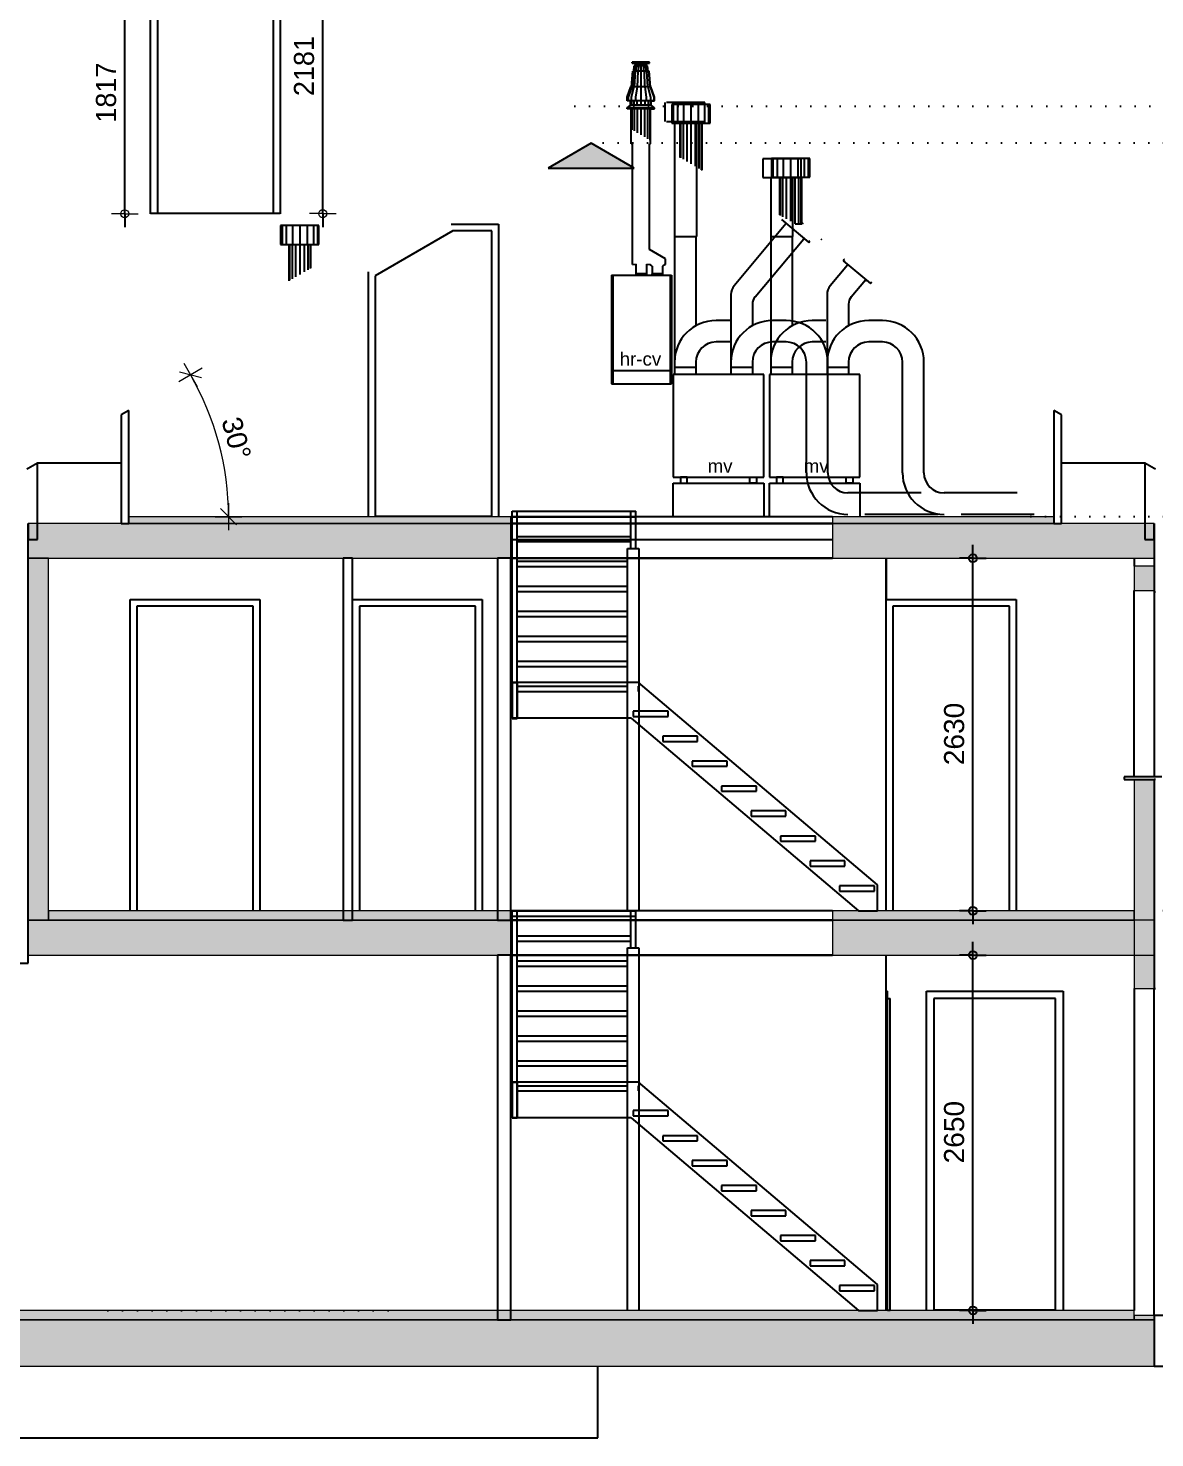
# Model space of a CAD drawing. Header units: millimetres. Extents: x 0 to 1200, y 0 to 841.
# Drawn here: x 793.1 to 877.2, y 82.6 to 187.8 of the extents above; entities that cross this region are included whole.
import ezdxf

# ---------------------------------------------------------------- set-up
doc = ezdxf.new("R2010")
doc.units = ezdxf.units.MM
doc.linetypes.add('PUNKT2_S9', pattern=[1, 0, -1])
doc.layers.add('Standard', color=7, linetype='Continuous', lineweight=25)
doc.styles.add('ARIAL', font='arial.ttf')

msp = doc.modelspace()

# ---------------------------------------------------------------- hatches: boundary and pattern name
at = {"layer": 'Standard', "linetype": 'PUNKT2_S9', "lineweight": -3}
msp.add_hatch(color=254, dxfattribs=at).paths.add_polyline_path([(838.33, 177.34), (835.13, 179.19), (831.92, 177.34)])
at = {"layer": 'Standard', "linetype": 'PUNKT2_S9', "lineweight": 18}
for color, points in [(254, [(829.13, 150.84), (793.13, 150.84), (793.13, 148.24), (829.13, 148.24)]), (253, [(800.63, 150.84), (829.13, 150.84), (829.13, 151.34), (800.63, 151.34)]), (253, [(869.63, 150.84), (869.63, 151.34), (853.13, 151.34), (853.13, 150.84)]), (254, [(877.13, 148.24), (877.13, 150.84), (853.13, 150.84), (853.13, 148.24)]), (9, [(794.63, 131.14), (794.63, 148.24), (793.13, 148.24), (793.13, 131.14)]), (9, [(877.13, 147.64), (875.63, 147.64), (875.63, 145.84), (877.13, 145.84)]), (9, [(877.13, 116.14), (877.13, 131.74), (875.63, 131.74), (875.63, 116.14)]), (9, [(794.63, 121.24), (794.63, 131.14), (793.13, 131.14), (793.13, 121.24)]), (254, [(829.13, 121.24), (793.13, 121.24), (793.13, 118.64), (829.13, 118.64)]), (253, [(829.13, 121.94), (794.63, 121.94), (794.63, 121.24), (829.13, 121.24)]), (253, [(875.63, 121.24), (875.63, 121.94), (853.13, 121.94), (853.13, 121.24)]), (254, [(877.13, 118.64), (877.13, 121.24), (853.13, 121.24), (853.13, 118.64)]), (253, [(875.63, 91.44), (875.63, 92.14), (769.63, 92.14), (769.63, 91.44)]), (9, [(877.13, 91.44), (877.13, 91.77), (875.63, 91.77), (875.63, 91.44)]), (254, [(877.13, 87.99), (877.13, 91.44), (768.13, 91.44), (768.13, 87.99)])]:
    msp.add_hatch(color=color, dxfattribs=at).paths.add_polyline_path(points)

# ---------------------------------------------------------------- linework, layer by layer
at = {"layer": 'Standard', "color": 5, "linetype": 'Continuous', "lineweight": -3}
for p, q in [((811.93, 195.75), (811.93, 173.93)), ((811.43, 173.93), (811.43, 195.25)), ((802.26, 173.93), (802.26, 192.1)), ((802.76, 191.74), (802.76, 173.93)), ((838.24, 185.25), (838.19, 185.25)), ((838.19, 185.25), (838.19, 185.17)), ((838.19, 185.17), (838.72, 185.08)), ((838.24, 185.17), (838.19, 185.17)), ((838.38, 185.25), (838.24, 185.25)), ((838.24, 185.25), (838.24, 185.17)), ((838.38, 185.17), (838.24, 185.17)), ((838.59, 185.25), (838.38, 185.25)), ((838.38, 185.25), (838.38, 185.17)), ((838.59, 185.17), (838.38, 185.17)), ((838.83, 185.25), (838.59, 185.25)), ((838.59, 185.25), (838.59, 185.17)), ((838.83, 185.17), (838.59, 185.17)), ((838.72, 185.08), (838.72, 184.97)), ((838.73, 185.08), (838.72, 185.08)), ((838.73, 185.08), (838.73, 184.97)), ((838.75, 185.08), (838.73, 185.08)), ((838.79, 185.08), (838.75, 185.08)), ((838.75, 185.08), (838.75, 184.97)), ((838.79, 185.08), (838.79, 184.97)), ((838.83, 185.08), (838.79, 185.08)), ((839.08, 185.25), (838.83, 185.25)), ((838.83, 185.25), (838.83, 185.17)), ((839.08, 185.17), (838.83, 185.17)), ((838.88, 185.08), (838.83, 185.08)), ((838.83, 185.08), (838.83, 184.97)), ((838.92, 185.08), (838.88, 185.08)), ((838.88, 185.08), (838.88, 184.97)), ((838.92, 185.08), (838.92, 184.97)), ((838.94, 185.08), (838.92, 185.08)), ((838.95, 185.08), (838.94, 185.08)), ((838.94, 185.08), (838.94, 184.97)), ((838.95, 185.08), (839.48, 185.17)), ((838.95, 184.97), (838.95, 185.08)), ((839.08, 185.25), (839.08, 185.17)), ((839.29, 185.25), (839.08, 185.25)), ((839.29, 185.17), (839.08, 185.17)), ((839.43, 185.25), (839.29, 185.25)), ((839.29, 185.25), (839.29, 185.17)), ((839.43, 185.17), (839.29, 185.17)), ((839.43, 185.25), (839.43, 185.17)), ((839.48, 185.25), (839.43, 185.25)), ((839.48, 185.17), (839.43, 185.17)), ((839.48, 185.17), (839.48, 185.25)), ((838.23, 184.56), (838.13, 183.41)), ((838.27, 184.56), (838.18, 183.41)), ((838.27, 184.56), (838.23, 184.56)), ((838.41, 184.56), (838.27, 184.56)), ((838.34, 184.97), (838.3, 184.56)), ((838.41, 184.56), (838.33, 183.41)), ((838.38, 184.97), (838.34, 184.97)), ((838.38, 184.97), (838.34, 184.56)), ((838.48, 184.97), (838.38, 184.97)), ((838.6, 184.56), (838.41, 184.56)), ((838.48, 184.97), (838.46, 184.56)), ((838.65, 184.97), (838.48, 184.97)), ((838.6, 184.56), (838.56, 183.41)), ((838.83, 184.56), (838.6, 184.56)), ((838.65, 184.97), (838.63, 184.56)), ((838.83, 184.97), (838.65, 184.97)), ((838.83, 184.97), (838.83, 184.56)), ((839.02, 184.97), (838.83, 184.97)), ((838.83, 184.56), (838.83, 183.41)), ((839.07, 184.56), (838.83, 184.56)), ((839.02, 184.97), (839.04, 184.56)), ((839.18, 184.97), (839.02, 184.97)), ((839.26, 184.56), (839.07, 184.56)), ((839.07, 184.56), (839.11, 183.41)), ((839.18, 184.97), (839.21, 184.56)), ((839.29, 184.97), (839.18, 184.97)), ((839.26, 184.56), (839.34, 183.41)), ((839.4, 184.56), (839.26, 184.56)), ((839.29, 184.97), (839.32, 184.56)), ((839.33, 184.97), (839.29, 184.97)), ((839.37, 184.56), (839.33, 184.97)), ((839.44, 184.56), (839.4, 184.56)), ((839.4, 184.56), (839.49, 183.41)), ((839.54, 183.41), (839.44, 184.56)), ((838.09, 183.41), (837.81, 182.63)), ((838.15, 183.41), (837.88, 182.63)), ((838.15, 183.41), (838.09, 183.41)), ((838.31, 183.41), (838.11, 182.63)), ((838.31, 183.41), (838.15, 183.41)), ((838.55, 183.41), (838.31, 183.41)), ((838.55, 183.41), (838.44, 182.63)), ((838.83, 183.41), (838.55, 183.41)), ((839.12, 183.41), (838.83, 183.41)), ((838.83, 183.41), (838.83, 182.63)), ((839.36, 183.41), (839.12, 183.41)), ((839.12, 183.41), (839.23, 182.63)), ((839.36, 183.41), (839.56, 182.63)), ((839.52, 183.41), (839.36, 183.41)), ((839.58, 183.41), (839.52, 183.41)), ((839.52, 183.41), (839.79, 182.63)), ((839.86, 182.63), (839.58, 183.41)), ((837.81, 182.63), (837.81, 182.36)), ((837.88, 182.36), (837.81, 182.36)), ((838.07, 182.04), (837.81, 181.83)), ((837.88, 182.63), (837.88, 182.36)), ((838.11, 182.36), (837.88, 182.36)), ((838.07, 182.36), (838.07, 182.04)), ((838.13, 182.04), (838.07, 182.04)), ((838.11, 182.63), (838.11, 182.36)), ((838.44, 182.36), (838.11, 182.36)), ((838.13, 182.36), (838.13, 182.04)), ((838.3, 182.04), (838.13, 182.04)), ((838.3, 182.36), (838.3, 182.04)), ((838.54, 182.04), (838.3, 182.04)), ((838.44, 182.63), (838.44, 182.36)), ((838.83, 182.36), (838.44, 182.36)), ((838.54, 182.36), (838.54, 182.04)), ((838.83, 182.04), (838.54, 182.04)), ((838.83, 182.63), (838.83, 182.36)), ((839.23, 182.36), (838.83, 182.36)), ((838.83, 182.36), (838.83, 182.04)), ((839.13, 182.04), (838.83, 182.04)), ((839.13, 182.36), (839.13, 182.04)), ((839.37, 182.04), (839.13, 182.04)), ((839.23, 182.63), (839.23, 182.36)), ((839.56, 182.36), (839.23, 182.36)), ((839.37, 182.36), (839.37, 182.04)), ((839.54, 182.04), (839.37, 182.04)), ((839.54, 182.36), (839.54, 182.04)), ((839.6, 182.04), (839.54, 182.04)), ((839.56, 182.63), (839.56, 182.36)), ((839.79, 182.36), (839.56, 182.36)), ((839.6, 182.04), (839.6, 182.36)), ((839.86, 181.83), (839.6, 182.04)), ((839.79, 182.63), (839.79, 182.36)), ((839.86, 182.36), (839.79, 182.36)), ((839.86, 182.36), (839.86, 182.63)), ((841.25, 182.09), (841.14, 182.09)), ((841.14, 182.09), (841.14, 180.69)), ((841.56, 182.09), (841.25, 182.09)), ((841.25, 182.09), (841.25, 180.69)), ((842.02, 182.09), (841.56, 182.09)), ((841.56, 182.09), (841.56, 180.69)), ((842.57, 182.09), (842.02, 182.09)), ((842.02, 182.09), (842.02, 180.69)), ((842.57, 182.09), (842.57, 180.69)), ((843.12, 182.09), (842.57, 182.09)), ((843.12, 182.09), (843.12, 180.69)), ((843.58, 182.09), (843.12, 182.09)), ((843.58, 182.09), (843.58, 180.69)), ((843.89, 182.09), (843.58, 182.09)), ((844, 182.09), (843.89, 182.09)), ((843.89, 182.09), (843.89, 180.69)), ((844, 180.69), (844, 182.09)), ((837.89, 181.83), (837.81, 181.83)), ((837.81, 181.83), (837.81, 181.75)), ((837.89, 181.75), (837.81, 181.75)), ((837.89, 181.83), (837.89, 181.75)), ((838.11, 181.83), (837.89, 181.83)), ((838.11, 181.75), (837.89, 181.75)), ((838.44, 181.83), (838.11, 181.83)), ((838.11, 181.83), (838.11, 181.75)), ((838.44, 181.75), (838.11, 181.75)), ((838.12, 181.75), (838.12, 180.23)), ((838.17, 181.75), (838.17, 180.2)), ((838.33, 181.75), (838.33, 180.11)), ((838.44, 181.83), (838.44, 181.75)), ((838.83, 181.83), (838.44, 181.83)), ((838.83, 181.75), (838.44, 181.75)), ((838.56, 181.75), (838.56, 179.98)), ((839.23, 181.83), (838.83, 181.83)), ((838.83, 181.83), (838.83, 181.75)), ((839.23, 181.75), (838.83, 181.75)), ((838.83, 181.75), (838.83, 179.82)), ((839.11, 181.75), (839.11, 179.66)), ((839.23, 181.83), (839.23, 181.75)), ((839.56, 181.83), (839.23, 181.83)), ((839.56, 181.75), (839.23, 181.75)), ((839.34, 181.75), (839.34, 179.52)), ((839.5, 181.75), (839.5, 179.43)), ((839.55, 179.4), (839.55, 181.75)), ((839.78, 181.83), (839.56, 181.83)), ((839.56, 181.83), (839.56, 181.75)), ((839.78, 181.75), (839.56, 181.75)), ((839.86, 181.83), (839.78, 181.83)), ((839.78, 181.83), (839.78, 181.75)), ((839.86, 181.75), (839.78, 181.75)), ((839.86, 181.75), (839.86, 181.83)), ((841.14, 180.69), (841.25, 180.69)), ((841.25, 180.69), (841.56, 180.69)), ((841.56, 180.69), (842.02, 180.69)), ((841.74, 180.69), (841.74, 178.14)), ((841.8, 180.69), (841.8, 178.1)), ((841.98, 180.69), (841.98, 178)), ((842.02, 180.69), (842.57, 180.69)), ((842.25, 180.69), (842.25, 177.84)), ((842.57, 180.69), (843.12, 180.69)), ((842.57, 180.69), (842.57, 177.66)), ((842.89, 180.69), (842.89, 177.48)), ((843.12, 180.69), (843.58, 180.69)), ((843.16, 180.69), (843.16, 177.32)), ((843.34, 180.69), (843.34, 177.22)), ((843.4, 177.2), (843.4, 180.69)), ((843.58, 180.69), (843.89, 180.69)), ((843.89, 180.69), (844, 180.69)), ((848.68, 178.06), (848.57, 178.06)), ((848.57, 178.06), (848.57, 176.66)), ((848.99, 178.06), (848.68, 178.06)), ((848.68, 178.06), (848.68, 176.66)), ((849.45, 178.06), (848.99, 178.06)), ((848.99, 178.06), (848.99, 176.66)), ((850, 178.06), (849.45, 178.06)), ((849.45, 178.06), (849.45, 176.66)), ((850, 178.06), (850, 176.66)), ((850.55, 178.06), (850, 178.06)), ((850.55, 178.06), (850.55, 176.66)), ((851.01, 178.06), (850.55, 178.06)), ((851.01, 178.06), (851.01, 176.66)), ((851.32, 178.06), (851.01, 178.06)), ((851.43, 178.06), (851.32, 178.06)), ((851.32, 178.06), (851.32, 176.66)), ((851.43, 176.66), (851.43, 178.06)), ((843.36, 177.2), (843.4, 177.2)), ((848.57, 176.66), (848.68, 176.66)), ((848.68, 176.66), (848.99, 176.66)), ((848.99, 176.66), (849.45, 176.66)), ((849.17, 176.66), (849.17, 173.85)), ((849.23, 176.66), (849.23, 173.81)), ((849.41, 176.66), (849.41, 173.71)), ((849.45, 176.66), (850, 176.66)), ((849.68, 176.66), (849.68, 173.56)), ((850, 176.66), (850.55, 176.66)), ((850, 176.66), (850, 173.37)), ((850.32, 176.66), (850.32, 173.19)), ((850.55, 176.66), (851.01, 176.66)), ((850.59, 176.66), (850.59, 173.18)), ((850.77, 176.66), (850.77, 173.18)), ((850.83, 173.18), (850.83, 176.66)), ((851.01, 176.66), (851.32, 176.66)), ((851.32, 176.66), (851.43, 176.66)), ((811.93, 173.94), (802.26, 173.94)), ((812.07, 173.05), (811.96, 173.05)), ((811.96, 173.05), (811.96, 171.65)), ((812.38, 173.05), (812.07, 173.05)), ((812.07, 173.05), (812.07, 171.65)), ((812.85, 173.05), (812.38, 173.05)), ((812.38, 173.05), (812.38, 171.65)), ((813.39, 173.05), (812.85, 173.05)), ((812.85, 173.05), (812.85, 171.65)), ((813.39, 173.05), (813.39, 171.65)), ((813.94, 173.05), (813.39, 173.05)), ((813.94, 173.05), (813.94, 171.65)), ((814.4, 173.05), (813.94, 173.05)), ((814.4, 173.05), (814.4, 171.65)), ((814.71, 173.05), (814.4, 173.05)), ((814.82, 173.05), (814.71, 173.05)), ((814.71, 173.05), (814.71, 171.65)), ((814.82, 171.65), (814.82, 173.05)), ((824.81, 172.66), (819.02, 169.31)), ((824.68, 173.16), (827.72, 173.16)), ((827.72, 172.66), (824.81, 172.66)), ((827.72, 173.16), (828.22, 173.16)), ((827.72, 151.34), (827.72, 172.66)), ((828.22, 173.16), (828.22, 151.34)), ((850.34, 173.18), (850.59, 173.18)), ((850.59, 173.18), (850.77, 173.18)), ((850.77, 173.18), (850.83, 173.18)), ((811.96, 171.65), (812.07, 171.65)), ((812.07, 171.65), (812.38, 171.65)), ((812.38, 171.65), (812.85, 171.65)), ((812.56, 171.65), (812.56, 168.93)), ((812.63, 171.65), (812.63, 168.97)), ((812.81, 171.65), (812.81, 169.07)), ((812.85, 171.65), (813.39, 171.65)), ((813.08, 171.65), (813.08, 169.23)), ((813.39, 171.65), (813.94, 171.65)), ((813.39, 171.65), (813.39, 169.41)), ((813.71, 171.65), (813.71, 169.6)), ((813.94, 171.65), (814.4, 171.65)), ((813.98, 171.65), (813.98, 169.75)), ((814.16, 171.65), (814.16, 169.85)), ((814.22, 169.89), (814.22, 171.65)), ((814.4, 171.65), (814.71, 171.65)), ((814.71, 171.65), (814.82, 171.65)), ((818.52, 151.34), (818.52, 169.6)), ((819.02, 169.31), (819.02, 151.34)), ((800.05, 155.34), (793.82, 155.34)), ((876.44, 155.34), (870.21, 155.34)), ((827.72, 151.35), (819.02, 151.35)), ((853.13, 151.34), (829.13, 151.34)), ((853.13, 150.84), (829.13, 150.84)), ((829.13, 150.84), (853.13, 150.84)), ((829.13, 149.64), (853.13, 149.64)), ((829.13, 148.24), (853.13, 148.24)), ((853.13, 148.24), (829.13, 148.24)), ((857.13, 145.16), (857.13, 148.24)), ((857.13, 148.24), (857.13, 145.16)), ((875.63, 148.24), (875.63, 147.64)), ((800.73, 145.16), (810.4, 145.16)), ((800.73, 121.94), (800.73, 145.16)), ((810.4, 145.16), (810.4, 121.94)), ((817.33, 145.16), (827, 145.16)), ((827, 145.16), (827, 121.94)), ((857.13, 145.16), (857.63, 145.16)), ((857.13, 121.94), (857.13, 145.16)), ((857.63, 145.16), (866.33, 145.16)), ((866.33, 145.16), (866.83, 145.16)), ((866.83, 145.16), (866.83, 121.94)), ((875.63, 131.94), (875.63, 145.84)), ((877.13, 145.74), (877.13, 131.94)), ((809.9, 144.66), (801.23, 144.66)), ((801.23, 144.66), (801.23, 121.94)), ((809.9, 121.94), (809.9, 144.66)), ((826.5, 144.66), (817.83, 144.66)), ((817.83, 144.66), (817.83, 121.94)), ((826.5, 121.94), (826.5, 144.66)), ((866.33, 144.66), (857.63, 144.66)), ((857.63, 144.66), (857.63, 121.94)), ((866.33, 121.94), (866.33, 144.66)), ((853.13, 121.94), (829.13, 121.94)), ((829.13, 121.24), (853.13, 121.24)), ((829.13, 121.24), (853.13, 121.24)), ((853.13, 121.24), (829.13, 121.24)), ((853.13, 118.64), (829.13, 118.64)), ((829.13, 118.64), (853.13, 118.64)), ((857.13, 92.14), (857.13, 118.64)), ((857.13, 115.96), (857.24, 115.96)), ((857.24, 92.14), (857.24, 115.96)), ((860.13, 115.96), (860.69, 115.96)), ((860.13, 92.14), (860.13, 115.96)), ((860.69, 115.96), (869.77, 115.96)), ((869.77, 115.96), (870.33, 115.96)), ((870.33, 115.96), (870.33, 92.14)), ((875.63, 116.14), (875.63, 92.14)), ((877.13, 91.77), (877.13, 116.14)), ((857.24, 115.4), (857.44, 115.4)), ((857.44, 92.15), (857.44, 115.4)), ((869.77, 115.4), (860.69, 115.4)), ((860.69, 115.4), (860.69, 92.14)), ((869.77, 92.14), (869.77, 115.4)), ((857.24, 92.15), (857.44, 92.15)), ((869.77, 92.15), (860.69, 92.15)), ((866.32, 92.14), (866.32, 92.15)), ((866.88, 92.15), (866.88, 92.14)), ((835.63, 82.64), (835.63, 87.99)), ((790.63, 82.64), (835.63, 82.64))]:
    msp.add_line(p, q, dxfattribs=at)
at = {"layer": 'Standard', "color": 7, "linetype": 'Continuous', "lineweight": -3}
for p, q in [((815.1, 173.94), (815.1, 195.75)), ((800.33, 173.93), (800.33, 192.1)), ((840.62, 182.22), (840.62, 180.82)), ((843.6, 182.22), (840.74, 182.22)), ((843.6, 180.82), (843.6, 182.22)), ((840.74, 180.82), (843.6, 180.82)), ((841.34, 180.82), (841.34, 172.23)), ((843, 172.23), (843, 180.83)), ((847.92, 178.04), (847.92, 176.64)), ((850.78, 178.04), (847.92, 178.04)), ((850.78, 176.64), (850.78, 178.04)), ((847.92, 176.64), (850.78, 176.64)), ((848.52, 176.64), (848.52, 172.23)), ((850.18, 172.23), (850.18, 176.65)), ((800.33, 173.93), (800.33, 172.93)), ((815.1, 173.94), (815.1, 172.94)), ((849.32, 173.5), (851.36, 171.78)), ((851.36, 171.81), (849.35, 173.5)), ((849.66, 173.17), (845.79, 168.56)), ((850.86, 173.23), (850.93, 173.17)), ((841.34, 172.23), (841.34, 161.94)), ((841.34, 172.23), (843, 172.23)), ((842.94, 172.23), (842.94, 165.58)), ((847.35, 167.73), (850.99, 172.06)), ((848.52, 172.23), (848.52, 161.94)), ((848.52, 172.23), (850.18, 172.23)), ((850.12, 172.23), (850.12, 165.58)), ((851.42, 171.89), (851.36, 171.81)), ((851.36, 171.78), (851.44, 171.88)), ((851.44, 171.88), (851.42, 171.89)), ((852.25, 172.06), (852.32, 172.01)), ((852.32, 172.01), (852.34, 172.03)), ((854, 170.53), (853.92, 170.43)), ((853.92, 170.43), (855.96, 168.72)), ((853.95, 170.43), (854.02, 170.51)), ((855.96, 168.75), (853.95, 170.43)), ((854.02, 170.51), (854, 170.53)), ((836.63, 169.35), (836.63, 161.25)), ((836.63, 169.35), (841.13, 169.35)), ((836.73, 169.35), (836.73, 161.25)), ((839.28, 169.45), (838.48, 169.45)), ((840.48, 169.45), (839.68, 169.45)), ((841.03, 169.35), (841.03, 161.25)), ((841.13, 169.35), (841.13, 161.25)), ((854.26, 170.11), (852.96, 168.56)), ((854.2, 170.16), (854.26, 170.11)), ((854.52, 167.73), (855.59, 169)), ((855.59, 169), (855.65, 168.94)), ((855.65, 168.94), (855.67, 168.96)), ((856.03, 168.83), (855.96, 168.75)), ((855.96, 168.72), (856.04, 168.81)), ((856.04, 168.81), (856.03, 168.83)), ((845.55, 167.91), (845.55, 161.94)), ((847.15, 167.19), (847.15, 165.58)), ((852.73, 167.91), (852.73, 161.94)), ((854.33, 167.19), (854.33, 165.58)), ((836.63, 162.25), (841.13, 162.25)), ((848, 161.94), (841.25, 161.94)), ((841.25, 161.94), (841.25, 154.29)), ((841.34, 162.87), (841.34, 161.94)), ((841.34, 162.87), (841.34, 161.94)), ((842.94, 162.47), (841.34, 162.47)), ((842.94, 162.47), (841.34, 162.47)), ((842.94, 162.87), (842.94, 161.94)), ((842.94, 162.87), (842.94, 161.94)), ((845.55, 162.87), (845.55, 161.94)), ((847.15, 162.47), (845.55, 162.47)), ((847.15, 162.47), (845.55, 162.47)), ((847.15, 162.87), (847.15, 161.94)), ((847.15, 162.87), (847.15, 161.94)), ((848, 154.29), (848, 161.94)), ((855.18, 161.94), (848.43, 161.94)), ((848.43, 161.94), (848.43, 154.29)), ((848.52, 162.87), (848.52, 161.94)), ((848.52, 162.87), (848.52, 161.94)), ((850.12, 162.47), (848.52, 162.47)), ((850.12, 162.47), (848.52, 162.47)), ((850.12, 162.87), (850.12, 161.94)), ((850.12, 162.87), (850.12, 161.94)), ((852.73, 162.87), (852.73, 161.94)), ((854.33, 162.47), (852.73, 162.47)), ((854.33, 162.47), (852.73, 162.47)), ((854.33, 162.87), (854.33, 161.94)), ((854.33, 162.87), (854.33, 161.94)), ((855.18, 154.29), (855.18, 161.94)), ((836.63, 161.25), (841.13, 161.25)), ((841.25, 154.29), (848, 154.29)), ((841.78, 154.29), (841.78, 153.84)), ((842.28, 154.29), (841.78, 154.29)), ((841.78, 153.84), (842.28, 153.84)), ((842.28, 153.84), (842.28, 154.29)), ((846.97, 153.84), (846.97, 154.29)), ((846.97, 154.29), (847.47, 154.29)), ((847.47, 153.84), (846.97, 153.84)), ((847.47, 154.29), (847.47, 153.84)), ((848.43, 154.29), (855.18, 154.29)), ((848.95, 154.29), (848.95, 153.84)), ((849.45, 154.29), (848.95, 154.29)), ((848.95, 153.84), (849.45, 153.84)), ((849.45, 153.84), (849.45, 154.29)), ((854.15, 153.84), (854.15, 154.29)), ((854.15, 154.29), (854.65, 154.29)), ((854.65, 153.84), (854.15, 153.84)), ((854.65, 154.29), (854.65, 153.84)), ((837.84, 121.94), (837.84, 148.97)), ((837.84, 148.97), (838.69, 148.97)), ((838.69, 148.97), (838.69, 121.94)), ((863.6, 148.24), (863.6, 149.24)), ((863.6, 148.24), (862.6, 148.24)), ((863.6, 148.24), (864.6, 148.24)), ((863.6, 121.94), (863.6, 148.24)), ((863.6, 121.94), (862.6, 121.94)), ((863.6, 121.94), (863.6, 120.94)), ((863.6, 121.94), (864.6, 121.94)), ((837.84, 92.14), (837.84, 119.17)), ((837.84, 119.17), (838.69, 119.17)), ((838.69, 119.17), (838.69, 92.14)), ((863.6, 118.64), (863.6, 119.64)), ((863.6, 118.64), (862.6, 118.64)), ((863.6, 118.64), (864.6, 118.64)), ((863.6, 92.14), (863.6, 118.64)), ((863.6, 92.14), (862.6, 92.14)), ((863.6, 92.14), (863.6, 91.14)), ((863.6, 92.14), (864.6, 92.14))]:
    msp.add_line(p, q, dxfattribs=at)
at = {"layer": 'Standard', "color": 253, "linetype": 'Continuous', "lineweight": -3}
for p, q in [((838.19, 185.17), (838.19, 185.25)), ((838.19, 185.25), (839.48, 185.25)), ((838.72, 185.08), (838.19, 185.17)), ((838.72, 184.97), (838.72, 185.08)), ((838.95, 185.08), (839.48, 185.17)), ((838.95, 184.97), (838.95, 185.08)), ((839.48, 185.17), (839.48, 185.25)), ((838.13, 183.41), (838.23, 184.56)), ((838.23, 184.56), (838.3, 184.56)), ((838.3, 184.56), (838.34, 184.97)), ((838.34, 184.97), (838.72, 184.97)), ((839.33, 184.97), (838.95, 184.97)), ((839.37, 184.56), (839.33, 184.97)), ((839.44, 184.56), (839.37, 184.56)), ((839.54, 183.41), (839.44, 184.56)), ((837.81, 182.63), (838.09, 183.41)), ((838.09, 183.41), (838.13, 183.41)), ((839.58, 183.41), (839.54, 183.41)), ((839.86, 182.63), (839.58, 183.41)), ((837.81, 182.36), (837.81, 182.63)), ((838.07, 182.36), (837.81, 182.36)), ((837.81, 181.83), (838.07, 182.04)), ((838.07, 182.04), (838.07, 182.36)), ((839.6, 182.04), (839.6, 182.36)), ((839.6, 182.36), (839.86, 182.36)), ((839.86, 181.83), (839.6, 182.04)), ((839.86, 182.36), (839.86, 182.63)), ((837.81, 181.75), (837.81, 181.83)), ((838.12, 181.75), (837.81, 181.75)), ((838.12, 179.14), (838.12, 181.75)), ((839.56, 179.14), (839.55, 181.75)), ((839.55, 181.75), (839.86, 181.75)), ((839.86, 181.75), (839.86, 181.83)), ((838.2, 179.14), (838.12, 179.14)), ((838.2, 170.16), (838.2, 179.14)), ((839.48, 179.14), (839.56, 179.14)), ((839.48, 171.27), (839.48, 179.14)), ((840.68, 170.58), (839.48, 171.27)), ((840.68, 170.16), (840.68, 170.58)), ((838.2, 170.16), (838.48, 170.17)), ((838.48, 169.45), (838.48, 170.17)), ((838.48, 169.35), (838.48, 169.45)), ((838.48, 169.45), (839.28, 169.45)), ((839.28, 169.45), (839.28, 170.17)), ((839.28, 170.17), (839.53, 170.16)), ((839.28, 169.35), (839.28, 169.45)), ((839.68, 170.02), (839.53, 170.16)), ((839.68, 170.02), (839.68, 169.45)), ((839.68, 169.35), (839.68, 169.45)), ((839.68, 169.45), (840.48, 169.45)), ((840.48, 170.02), (840.63, 170.16)), ((840.48, 169.45), (840.48, 170.02)), ((840.48, 169.35), (840.48, 169.45)), ((840.63, 170.16), (840.68, 170.16)), ((800.63, 159.27), (800.05, 158.93)), ((800.05, 158.93), (800.05, 150.84)), ((800.63, 151.34), (800.63, 159.27)), ((870.21, 158.93), (869.63, 159.27)), ((869.63, 159.27), (869.63, 151.34)), ((870.21, 150.84), (870.21, 158.93)), ((793.82, 155.34), (793.13, 154.94)), ((793.82, 149.64), (793.82, 155.34)), ((877.13, 154.94), (876.44, 155.34)), ((876.44, 155.34), (876.44, 149.64)), ((793.13, 150.84), (793.13, 149.64)), ((800.05, 150.84), (800.63, 150.84)), ((800.63, 150.84), (800.63, 151.34)), ((869.63, 151.34), (869.63, 150.84)), ((869.63, 150.84), (870.21, 150.84)), ((877.13, 149.64), (877.13, 150.84)), ((793.13, 149.64), (793.82, 149.64)), ((876.44, 149.64), (877.13, 149.64))]:
    msp.add_line(p, q, dxfattribs=at)
at = {"layer": 'Standard', "color": 1, "linetype": 'PUNKT2_S9', "lineweight": -3}
for p, q in [((833.86, 181.96), (945.91, 181.96)), ((947.18, 179.19), (835.13, 179.19))]:
    msp.add_line(p, q, dxfattribs=at)
at = {"layer": 'Standard', "color": 1, "linetype": 'Continuous', "lineweight": -3}
for p, q in [((835.13, 179.19), (831.92, 177.34)), ((838.33, 177.34), (835.13, 179.19)), ((831.92, 177.34), (838.33, 177.34)), ((829.23, 136.29), (829.23, 151.74)), ((829.61, 138.96), (829.61, 151.74)), ((838.08, 148.97), (838.08, 151.74)), ((838.46, 148.97), (838.46, 151.74)), ((838.66, 138.96), (829.23, 138.96)), ((856.49, 123.87), (838.66, 138.96)), ((838.11, 136.3), (829.23, 136.3)), ((838.11, 136.3), (855.08, 121.94)), ((856.49, 121.94), (856.49, 123.87)), ((829.23, 106.49), (829.23, 121.94)), ((829.61, 109.16), (829.61, 121.94)), ((838.08, 119.17), (838.08, 121.94)), ((838.46, 119.17), (838.46, 121.94)), ((855.08, 121.94), (856.49, 121.94)), ((838.66, 109.16), (829.23, 109.16)), ((856.49, 94.07), (838.66, 109.16)), ((838.11, 106.5), (829.23, 106.5)), ((838.11, 106.5), (855.08, 92.14)), ((856.49, 92.14), (856.49, 94.07)), ((855.08, 92.14), (856.49, 92.14))]:
    msp.add_line(p, q, dxfattribs=at)
at = {"layer": 'Standard', "color": 7, "linetype": 'Continuous', "lineweight": 18}
for p, q in [((800.33, 173.93), (799.33, 173.93)), ((800.33, 173.93), (801.33, 173.93)), ((815.1, 173.94), (814.1, 173.94)), ((815.1, 173.94), (816.1, 173.94)), ((804.37, 161.43), (806.1, 162.43)), ((804.41, 162.15), (806.05, 161.71)), ((804.73, 162.8), (805.73, 161.06)), ((807.47, 151.94), (808.67, 150.74)), ((808.07, 152.34), (808.07, 150.34)), ((807.07, 151.34), (809.07, 151.34))]:
    msp.add_line(p, q, dxfattribs=at)
at = {"layer": 'Standard', "color": 191, "linetype": 'Continuous', "lineweight": -3}
for p, q in [((845.47, 165.97), (844.44, 165.97)), ((849.68, 165.97), (848.65, 165.97)), ((852.64, 165.97), (851.62, 165.97)), ((856.85, 165.97), (855.83, 165.97)), ((845.47, 164.37), (844.44, 164.37)), ((849.68, 164.37), (848.65, 164.37)), ((852.64, 164.37), (851.62, 164.37)), ((856.85, 164.37), (855.83, 164.37)), ((851.18, 154.61), (851.18, 162.87)), ((852.78, 154.61), (852.78, 162.87)), ((858.35, 154.61), (858.35, 162.87)), ((859.95, 154.61), (859.95, 162.87)), ((841.25, 151.34), (841.25, 153.84)), ((841.25, 153.84), (848, 153.84)), ((848, 153.84), (848, 151.34)), ((848.43, 151.34), (848.43, 153.84)), ((848.43, 153.84), (855.18, 153.84)), ((855.18, 153.84), (855.18, 151.34)), ((859.74, 153.11), (854.28, 153.11)), ((866.91, 153.11), (861.45, 153.11)), ((861.01, 151.51), (855.55, 151.51)), ((868.18, 151.51), (862.72, 151.51)), ((850.47, 151.34), (843.72, 151.34))]:
    msp.add_line(p, q, dxfattribs=at)
at = {"layer": 'Standard', "color": 51, "linetype": 'Continuous', "lineweight": -3}
for p, q in [((793.13, 154.94), (793.03, 154.88)), ((877.23, 154.88), (877.13, 154.94)), ((793.13, 149.64), (793.13, 150.84)), ((877.13, 150.84), (877.13, 149.64)), ((793.13, 147.04), (793.13, 149.64)), ((877.13, 149.64), (877.13, 148.24)), ((877.13, 148.24), (877.13, 147.04)), ((877.13, 147.64), (877.13, 147.04)), ((793.13, 131.14), (793.13, 147.04)), ((877.13, 147.04), (877.13, 145.84)), ((877.13, 145.84), (877.13, 145.74)), ((877.13, 145.74), (877.23, 145.74)), ((874.89, 131.94), (874.89, 131.74)), ((877.69, 131.94), (874.89, 131.94)), ((874.89, 131.94), (874.89, 131.74)), ((876.38, 131.94), (874.89, 131.94)), ((874.89, 131.74), (876.38, 131.74)), ((874.89, 131.74), (876.38, 131.74)), ((876.38, 131.74), (877.13, 131.74)), ((877.13, 131.74), (877.13, 121.24)), ((877.23, 131.74), (877.13, 131.74)), ((793.13, 118.64), (793.13, 131.14)), ((877.13, 121.24), (877.13, 118.64)), ((792.13, 118.04), (793.13, 118.04)), ((793.13, 118.04), (793.13, 118.64)), ((877.13, 118.64), (877.13, 116.14)), ((877.13, 116.14), (877.23, 116.14)), ((877.13, 91.77), (877.13, 87.99)), ((878.13, 91.77), (877.13, 91.77)), ((877.13, 87.99), (878.13, 87.99))]:
    msp.add_line(p, q, dxfattribs=at)
at = {"layer": 'Standard', "color": 2, "linetype": 'Continuous', "lineweight": -3}
for p, q in [((829.23, 151.74), (838.46, 151.74)), ((829.23, 151.34), (838.46, 151.34)), ((829.61, 149.87), (838.08, 149.87)), ((829.61, 149.48), (838.08, 149.48)), ((829.61, 148.01), (837.84, 148.01)), ((829.61, 147.62), (837.84, 147.62)), ((829.61, 146.15), (837.84, 146.15)), ((829.61, 145.76), (837.84, 145.76)), ((829.61, 144.29), (837.84, 144.29)), ((829.61, 143.89), (837.84, 143.89)), ((829.61, 142.42), (837.84, 142.42)), ((829.61, 142.03), (837.84, 142.03)), ((829.61, 140.56), (837.84, 140.56)), ((829.61, 140.17), (837.84, 140.17)), ((829.23, 138.96), (829.23, 136.29)), ((829.61, 138.96), (829.23, 138.96)), ((829.61, 136.29), (829.61, 138.96)), ((829.61, 138.7), (837.84, 138.7)), ((829.61, 138.7), (829.61, 138.31)), ((829.61, 138.31), (837.84, 138.31)), ((838.66, 138.31), (838.66, 138.7)), ((838.26, 136.84), (838.26, 136.44)), ((840.86, 136.84), (838.26, 136.84)), ((840.86, 136.44), (840.86, 136.84)), ((829.23, 136.29), (829.61, 136.29)), ((838.26, 136.44), (840.86, 136.44)), ((840.46, 134.97), (840.46, 134.58)), ((843.06, 134.97), (840.46, 134.97)), ((840.46, 134.58), (843.06, 134.58)), ((843.06, 134.58), (843.06, 134.97)), ((842.66, 133.11), (842.66, 132.72)), ((845.26, 133.11), (842.66, 133.11)), ((842.66, 132.72), (845.26, 132.72)), ((845.26, 132.72), (845.26, 133.11)), ((844.86, 131.25), (844.86, 130.86)), ((847.46, 131.25), (844.86, 131.25)), ((844.86, 130.86), (847.46, 130.86)), ((847.46, 130.86), (847.46, 131.25)), ((847.06, 129.39), (847.06, 128.99)), ((849.66, 129.39), (847.06, 129.39)), ((849.66, 128.99), (849.66, 129.39)), ((847.06, 128.99), (849.66, 128.99)), ((849.26, 127.52), (849.26, 127.13)), ((851.86, 127.52), (849.26, 127.52)), ((851.86, 127.13), (851.86, 127.52)), ((849.26, 127.13), (851.86, 127.13)), ((851.46, 125.66), (851.46, 125.27)), ((854.06, 125.66), (851.46, 125.66)), ((851.46, 125.27), (854.06, 125.27)), ((854.06, 125.27), (854.06, 125.66)), ((853.66, 123.8), (853.66, 123.41)), ((856.26, 123.8), (853.66, 123.8)), ((853.66, 123.41), (856.26, 123.41)), ((856.26, 123.41), (856.26, 123.8)), ((829.23, 121.94), (838.46, 121.94)), ((829.23, 121.54), (838.46, 121.54)), ((829.61, 120.07), (838.08, 120.07)), ((829.61, 119.68), (838.08, 119.68)), ((829.61, 118.21), (837.84, 118.21)), ((829.61, 117.82), (837.84, 117.82)), ((829.61, 116.35), (837.84, 116.35)), ((829.61, 115.96), (837.84, 115.96)), ((829.61, 114.49), (837.84, 114.49)), ((829.61, 114.09), (837.84, 114.09)), ((829.61, 112.62), (837.84, 112.62)), ((829.61, 112.23), (837.84, 112.23)), ((829.61, 110.76), (837.84, 110.76)), ((829.61, 110.37), (837.84, 110.37)), ((829.23, 109.16), (829.23, 106.49)), ((829.61, 109.16), (829.23, 109.16)), ((829.61, 106.49), (829.61, 109.16)), ((829.61, 108.9), (837.84, 108.9)), ((829.61, 108.9), (829.61, 108.51)), ((829.61, 108.51), (837.84, 108.51)), ((838.66, 108.51), (838.66, 108.9)), ((829.23, 106.49), (829.61, 106.49)), ((838.26, 107.04), (838.26, 106.64)), ((840.86, 107.04), (838.26, 107.04)), ((838.26, 106.64), (840.86, 106.64)), ((840.86, 106.64), (840.86, 107.04)), ((840.46, 105.17), (840.46, 104.78)), ((843.06, 105.17), (840.46, 105.17)), ((843.06, 104.78), (843.06, 105.17)), ((840.46, 104.78), (843.06, 104.78)), ((842.66, 103.31), (842.66, 102.92)), ((845.26, 103.31), (842.66, 103.31)), ((845.26, 102.92), (845.26, 103.31)), ((842.66, 102.92), (845.26, 102.92)), ((844.86, 101.45), (844.86, 101.06)), ((847.46, 101.45), (844.86, 101.45)), ((844.86, 101.06), (847.46, 101.06)), ((847.46, 101.06), (847.46, 101.45)), ((847.06, 99.59), (847.06, 99.19)), ((849.66, 99.59), (847.06, 99.59)), ((847.06, 99.19), (849.66, 99.19)), ((849.66, 99.19), (849.66, 99.59)), ((849.26, 97.72), (849.26, 97.33)), ((851.86, 97.72), (849.26, 97.72)), ((849.26, 97.33), (851.86, 97.33)), ((851.86, 97.33), (851.86, 97.72)), ((851.46, 95.86), (851.46, 95.47)), ((854.06, 95.86), (851.46, 95.86)), ((854.06, 95.47), (854.06, 95.86)), ((851.46, 95.47), (854.06, 95.47)), ((853.66, 94), (853.66, 93.61)), ((856.26, 94), (853.66, 94)), ((853.66, 93.61), (856.26, 93.61)), ((856.26, 93.61), (856.26, 94))]:
    msp.add_line(p, q, dxfattribs=at)
at = {"layer": 'Standard', "color": 254, "linetype": 'Continuous', "lineweight": 18}
for p, q in [((793.13, 150.84), (793.13, 149.64)), ((800.05, 150.84), (793.13, 150.84)), ((829.13, 150.84), (800.05, 150.84)), ((829.13, 148.24), (829.13, 150.84)), ((853.13, 150.84), (853.13, 148.24)), ((869.63, 150.84), (853.13, 150.84)), ((870.21, 150.84), (869.63, 150.84)), ((877.13, 150.84), (870.21, 150.84)), ((877.13, 149.64), (877.13, 150.84)), ((793.13, 149.64), (793.13, 148.24)), ((877.13, 148.24), (877.13, 149.64)), ((793.13, 148.24), (794.63, 148.24)), ((794.63, 148.24), (816.63, 148.24)), ((816.63, 148.24), (817.33, 148.24)), ((817.33, 148.24), (828.13, 148.24)), ((828.13, 148.24), (829.13, 148.24)), ((853.13, 148.24), (877.13, 148.24)), ((793.13, 121.24), (793.13, 118.64)), ((816.63, 121.24), (793.13, 121.24)), ((817.33, 121.24), (816.63, 121.24)), ((828.13, 121.24), (817.33, 121.24)), ((829.13, 121.24), (828.13, 121.24)), ((829.13, 118.64), (829.13, 121.24)), ((853.13, 121.24), (853.13, 118.64)), ((875.63, 121.24), (853.13, 121.24)), ((877.13, 121.24), (875.63, 121.24)), ((877.13, 118.64), (877.13, 121.24)), ((793.13, 118.64), (828.13, 118.64)), ((828.13, 118.64), (829.13, 118.64)), ((853.13, 118.64), (877.13, 118.64)), ((828.13, 91.44), (768.13, 91.44)), ((829.13, 91.44), (828.13, 91.44)), ((875.63, 91.44), (829.13, 91.44)), ((877.13, 91.44), (875.63, 91.44)), ((877.13, 87.99), (877.13, 91.44)), ((768.13, 87.99), (877.13, 87.99))]:
    msp.add_line(p, q, dxfattribs=at)
at = {"layer": 'Standard', "color": 11, "linetype": 'Continuous', "lineweight": 18}
for p, q in [((800.63, 151.34), (800.63, 150.84)), ((829.13, 151.34), (800.63, 151.34)), ((800.63, 150.84), (829.13, 150.84)), ((829.13, 150.84), (829.13, 151.34)), ((853.13, 151.34), (853.13, 150.84)), ((869.63, 151.34), (853.13, 151.34)), ((853.13, 150.84), (869.63, 150.84)), ((869.63, 150.84), (869.63, 151.34)), ((794.63, 121.94), (794.63, 121.24)), ((829.13, 121.94), (794.63, 121.94)), ((794.63, 121.24), (816.63, 121.24)), ((816.63, 121.24), (817.33, 121.24)), ((817.33, 121.24), (828.13, 121.24)), ((828.13, 121.24), (829.13, 121.24)), ((829.13, 121.24), (829.13, 121.94)), ((853.13, 121.94), (853.13, 121.24)), ((875.63, 121.94), (853.13, 121.94)), ((853.13, 121.24), (875.63, 121.24)), ((875.63, 121.24), (875.63, 121.94))]:
    msp.add_line(p, q, dxfattribs=at)
at = {"layer": 'Standard', "color": 7, "linetype": 'PUNKT2_S9', "lineweight": -3}
for p, q in [((947.18, 151.34), (867.25, 151.34)), ((947.18, 121.94), (877.13, 121.94)), ((799.02, 92.14), (820.32, 92.14))]:
    msp.add_line(p, q, dxfattribs=at)
at = {"layer": 'Standard', "color": 253, "linetype": 'Continuous', "lineweight": 18}
for p, q in [((794.63, 148.24), (793.13, 148.24)), ((793.13, 148.24), (793.13, 131.14)), ((794.63, 131.14), (794.63, 148.24)), ((877.13, 147.64), (875.63, 147.64)), ((875.63, 147.64), (875.63, 145.84)), ((877.13, 147.04), (877.13, 147.64)), ((877.13, 145.84), (877.13, 147.04)), ((875.63, 145.84), (877.13, 145.84)), ((875.63, 131.74), (875.63, 121.94)), ((877.13, 131.74), (875.63, 131.74)), ((877.13, 121.24), (877.13, 131.74)), ((793.13, 131.14), (793.13, 121.24)), ((794.63, 121.94), (794.63, 131.14)), ((793.13, 121.24), (794.63, 121.24)), ((794.63, 121.24), (794.63, 121.94)), ((875.63, 121.94), (875.63, 121.24)), ((875.63, 121.24), (875.63, 116.14)), ((877.13, 118.64), (877.13, 121.24)), ((877.13, 116.14), (877.13, 118.64)), ((875.63, 116.14), (877.13, 116.14)), ((875.63, 91.77), (875.63, 91.44)), ((877.13, 91.77), (875.63, 91.77)), ((877.13, 91.44), (877.13, 91.77)), ((875.63, 91.44), (877.13, 91.44))]:
    msp.add_line(p, q, dxfattribs=at)
at = {"layer": 'Standard', "color": 255, "linetype": 'Continuous', "lineweight": -3}
for p, q in [((817.33, 148.24), (816.63, 148.24)), ((816.63, 148.24), (816.63, 121.24)), ((817.33, 121.24), (817.33, 148.24)), ((829.13, 148.24), (828.13, 148.24)), ((828.13, 148.24), (828.13, 121.24)), ((829.13, 121.24), (829.13, 148.24)), ((816.63, 121.24), (817.33, 121.24)), ((828.13, 121.24), (829.13, 121.24)), ((829.13, 118.64), (828.13, 118.64)), ((828.13, 118.64), (828.13, 91.44)), ((829.13, 91.44), (829.13, 118.64)), ((828.13, 91.44), (829.13, 91.44))]:
    msp.add_line(p, q, dxfattribs=at)
at = {"layer": 'Standard', "color": 1, "linetype": 'Continuous', "lineweight": 25}
for p, q in [((829.23, 136.29), (829.23, 138.96)), ((829.23, 138.96), (829.61, 138.96)), ((829.61, 138.96), (829.61, 136.29)), ((829.61, 136.29), (829.23, 136.29)), ((829.23, 106.49), (829.23, 109.16)), ((829.23, 109.16), (829.61, 109.16)), ((829.61, 109.16), (829.61, 106.49)), ((829.61, 106.49), (829.23, 106.49))]:
    msp.add_line(p, q, dxfattribs=at)
at = {"layer": 'Standard', "color": 42, "linetype": 'Continuous', "lineweight": 18}
for p, q in [((875.63, 92.14), (769.63, 92.14)), ((875.63, 91.77), (875.63, 92.14)), ((875.63, 91.44), (875.63, 91.77)), ((769.63, 91.44), (828.13, 91.44)), ((828.13, 91.44), (829.13, 91.44)), ((829.13, 91.44), (875.63, 91.44))]:
    msp.add_line(p, q, dxfattribs=at)
at = {"layer": 'Standard', "color": 7, "linetype": 'Continuous', "lineweight": 18}
for centre in [(800.33, 173.93), (815.1, 173.94)]:
    msp.add_circle(centre, 0.3, dxfattribs=at)
at = {"layer": 'Standard', "color": 7, "linetype": 'Continuous', "lineweight": -3}
for centre in [(863.6, 148.24), (863.6, 121.94), (863.6, 118.64), (863.6, 92.14)]:
    msp.add_circle(centre, 0.3, dxfattribs=at)
at = {"layer": 'Standard', "color": 1, "linetype": 'Continuous', "lineweight": -3}
for centre, radius in [((846.56, 167.91), 1.01), ((853.73, 167.91), 1.01), ((848, 167.19), 0.846), ((855.17, 167.19), 0.846)]:
    msp.add_arc(centre, radius, 140, 180, dxfattribs=at)
at = {"layer": 'Standard', "color": 191, "linetype": 'Continuous', "lineweight": -3}
for centre, radius, start, end in [((844.44, 162.87), 3.1, 90, 180), ((848.65, 162.87), 3.1, 90, 180), ((851.62, 162.87), 3.1, 90, 180), ((849.68, 162.87), 3.1, 0, 90), ((855.83, 162.87), 3.1, 90, 180), ((856.85, 162.87), 3.1, 0, 90), ((844.44, 162.87), 1.5, 90, 180), ((848.65, 162.87), 1.5, 90, 180), ((849.68, 162.87), 1.5, 0, 90), ((851.62, 162.87), 1.5, 90, 180), ((855.83, 162.87), 1.5, 90, 180), ((856.85, 162.87), 1.5, 0, 90), ((854.28, 154.61), 3.1, 180, 270), ((854.28, 154.61), 1.5, 180, 270), ((861.45, 154.61), 3.1, 180, 270), ((861.45, 154.61), 1.5, 180, 270)]:
    msp.add_arc(centre, radius, start, end, dxfattribs=at)
at = {"layer": 'Standard', "color": 7, "linetype": 'Continuous', "lineweight": 18}
msp.add_arc((786.88, 151.34), 21.19, 0, 30, dxfattribs=at)

# ---------------------------------------------------------------- texts
at = {"layer": 'Standard', "color": 7, "linetype": 'Continuous', "lineweight": 18, "char_height": 1.5, "width": 5.418, "attachment_point": 7, "rotation": 90, "style": 'ARIAL'}
for s, insert in [('\\W0.96;2181', (814.47, 182.71)), ('\\W0.96;1817', (799.7, 180.73))]:
    msp.add_mtext(s, dxfattribs=dict(at, insert=insert))
at = {"layer": 'Standard', "color": 7, "linetype": 'Continuous', "lineweight": -3, "char_height": 1, "attachment_point": 7, "style": 'ARIAL'}
for s, insert, width in [('\\W1.00;hr-cv', (837.25, 162.59), 3.6166), ('\\W1.00;mv', (843.81, 154.62), 2.3642), ('\\W1.00;mv', (850.98, 154.62), 2.3642)]:
    msp.add_mtext(s, dxfattribs=dict(at, insert=insert, width=width))
at = {"layer": 'Standard', "color": 1, "linetype": 'Continuous', "lineweight": 18, "insert": (807.51, 158.52), "char_height": 1.5, "width": 3.9529, "attachment_point": 7, "rotation": 285, "style": 'ARIAL'}
msp.add_mtext('\\W1.00;30%%d', dxfattribs=at)
at = {"layer": 'Standard', "color": 7, "linetype": 'Continuous', "lineweight": -3, "char_height": 1.5, "width": 5.4534, "attachment_point": 7, "rotation": 90, "style": 'ARIAL'}
for s, insert in [('\\W1.00;2630', (862.97, 132.8)), ('\\W1.00;2650', (862.97, 103.1))]:
    msp.add_mtext(s, dxfattribs=dict(at, insert=insert))

doc.saveas('drawing.dxf')
